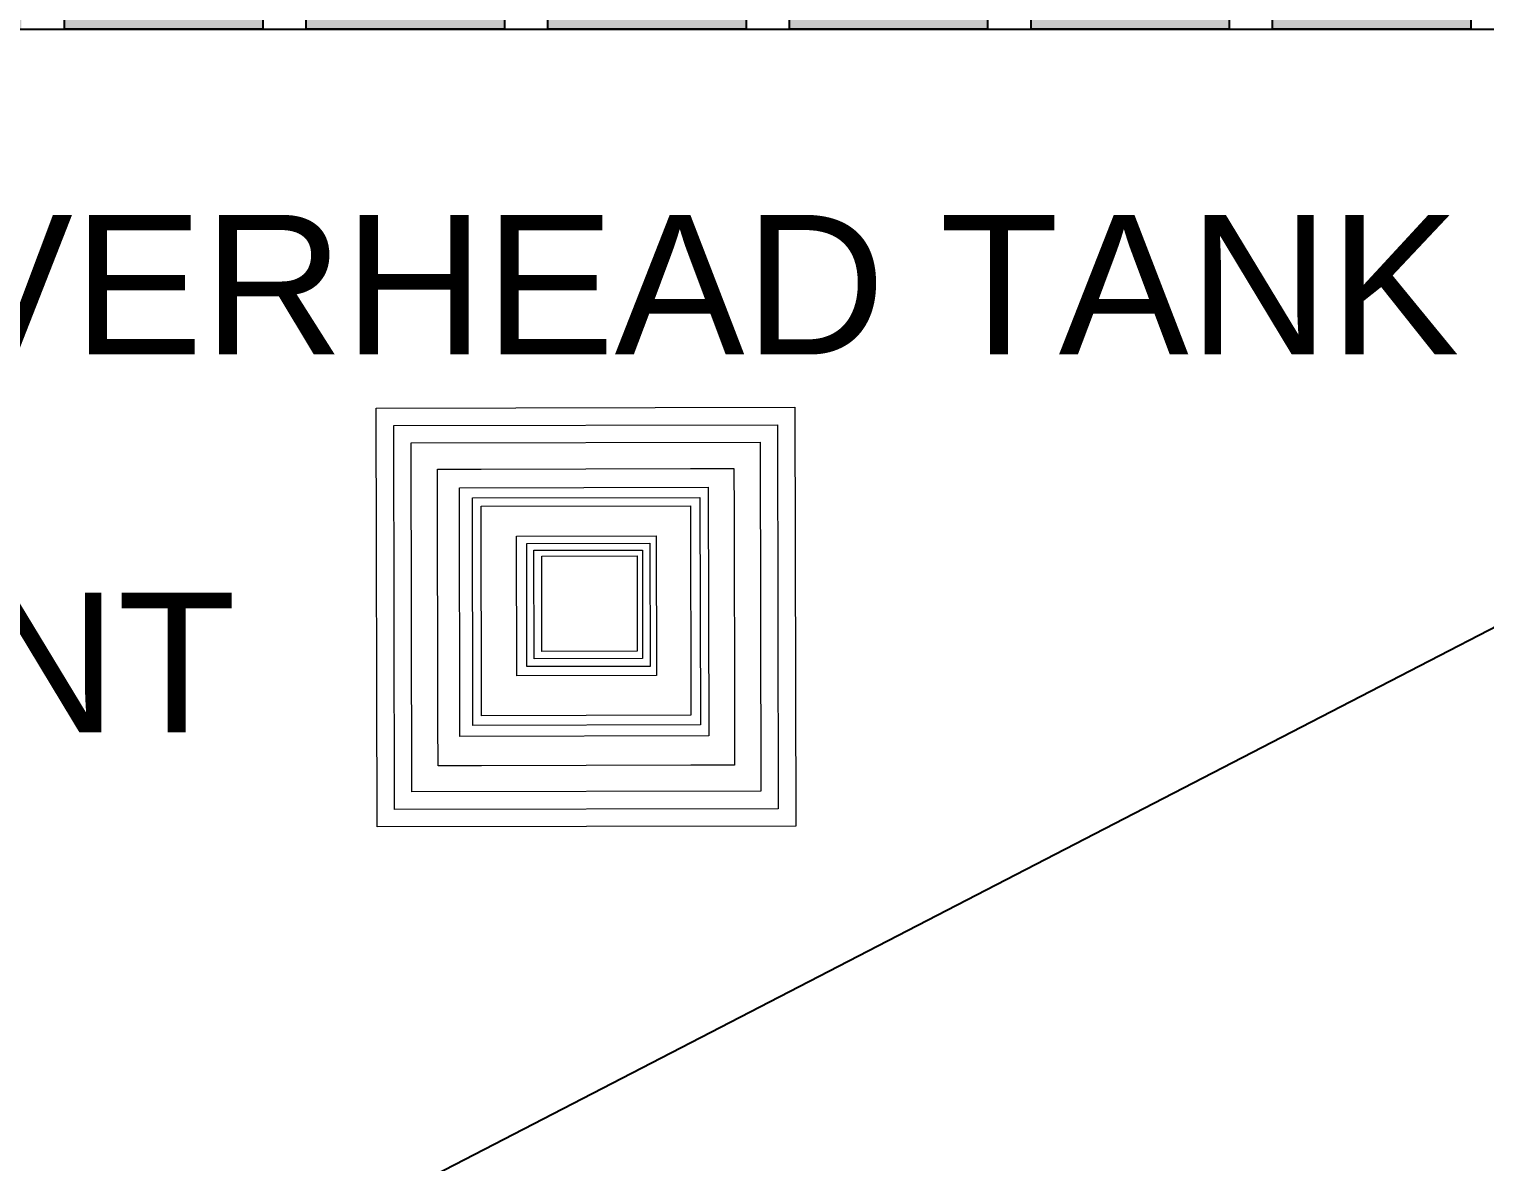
# Model space of a CAD drawing. Header units: metres. Extents: x 368 to 3789, y -155 to 1148.
# Drawn here: x 2196.9 to 2264, y 578.8 to 631.1 of the extents above; entities that cross this region are included whole.
import ezdxf

# ---------------------------------------------------------------- set-up
doc = ezdxf.new("R2010")
doc.units = ezdxf.units.M
doc.layers.add('General', color=7, linetype='Continuous')
doc.styles.get("Standard").update_dxf_attribs({"font": 'arial.ttf'})

msp = doc.modelspace()

# ---------------------------------------------------------------- hatches: boundary and pattern name
at = {"true_color": 0x98609e}
h = msp.add_hatch(color=215, dxfattribs=at)
h.dxf.hatch_style = 1
h.paths.add_polyline_path([(2151.993, 643.246), (2142.853, 643.246), (2142.853, 631.056), (2151.993, 631.056)])
h.paths.add_polyline_path([(2163.133, 643.246), (2153.993, 643.246), (2153.993, 631.056), (2163.133, 631.056)])
h.paths.add_polyline_path([(2174.273, 643.246), (2165.133, 643.246), (2165.133, 631.056), (2174.273, 631.056)])
h.paths.add_polyline_path([(2185.413, 643.246), (2176.273, 643.246), (2176.273, 631.056), (2185.413, 631.056)])
h.paths.add_polyline_path([(2196.553, 643.246), (2187.413, 643.246), (2187.413, 631.056), (2196.553, 631.056)])
h.paths.add_polyline_path([(2207.693, 643.246), (2198.553, 643.246), (2198.553, 631.056), (2207.693, 631.056)])
h.paths.add_polyline_path([(2218.833, 643.246), (2209.693, 643.246), (2209.693, 631.056), (2218.833, 631.056)])
h.paths.add_polyline_path([(2229.973, 643.246), (2220.833, 643.246), (2220.833, 631.056), (2229.973, 631.056)])
h.paths.add_polyline_path([(2241.113, 643.246), (2231.973, 643.246), (2231.973, 631.056), (2241.113, 631.056)])
h.paths.add_polyline_path([(2252.253, 643.246), (2243.113, 643.246), (2243.113, 631.056), (2252.253, 631.056)])
h.paths.add_polyline_path([(2263.393, 643.246), (2254.253, 643.246), (2254.253, 631.056), (2263.393, 631.056)])
h.paths.add_polyline_path([(2274.533, 643.246), (2265.393, 643.246), (2265.393, 631.056), (2274.533, 631.056)])
h.paths.add_polyline_path([(2285.673, 643.246), (2276.533, 643.246), (2276.533, 631.056), (2285.673, 631.056)])
h.paths.add_polyline_path([(2296.813, 643.246), (2287.673, 643.246), (2287.673, 631.056), (2296.813, 631.056)])
h.paths.add_polyline_path([(2307.953, 643.246), (2298.813, 643.246), (2298.813, 631.056), (2307.953, 631.056)])
h.paths.add_polyline_path([(2299.891, 659.976), (2295.78, 659.976), (2295.78, 647.786), (2304.92, 647.786), (2304.92, 651.926)])
h.paths.add_polyline_path([(2293.78, 659.976), (2284.64, 659.976), (2284.64, 647.786), (2293.78, 647.786)])
h.paths.add_polyline_path([(2282.64, 659.976), (2273.5, 659.976), (2273.5, 647.786), (2282.64, 647.786)])
h.paths.add_polyline_path([(2271.5, 659.976), (2262.36, 659.976), (2262.36, 647.786), (2271.5, 647.786)])
h.paths.add_polyline_path([(2260.36, 659.976), (2251.22, 659.976), (2251.22, 647.786), (2260.36, 647.786)])
h.paths.add_polyline_path([(2249.22, 659.976), (2240.08, 659.976), (2240.08, 647.786), (2249.22, 647.786)])
h.paths.add_polyline_path([(2238.08, 659.976), (2228.94, 659.976), (2228.94, 647.786), (2238.08, 647.786)])
h.paths.add_polyline_path([(2226.94, 659.976), (2217.8, 659.976), (2217.8, 647.786), (2226.94, 647.786)])
h.paths.add_polyline_path([(2215.8, 659.976), (2206.66, 659.976), (2206.66, 647.786), (2215.8, 647.786)])
h.paths.add_polyline_path([(2204.66, 659.976), (2195.52, 659.976), (2195.52, 647.786), (2204.66, 647.786)])
h.paths.add_polyline_path([(2193.52, 659.976), (2184.38, 659.976), (2184.38, 647.786), (2193.52, 647.786)])
h.paths.add_polyline_path([(2182.38, 659.976), (2173.24, 659.976), (2173.24, 647.786), (2182.38, 647.786)])
h.paths.add_polyline_path([(2171.24, 659.976), (2162.1, 659.976), (2162.1, 647.786), (2171.24, 647.786)])
h.paths.add_polyline_path([(2188.931, 676.706), (2179.791, 676.706), (2179.791, 664.516), (2188.931, 664.516)])
h.paths.add_polyline_path([(2200.071, 676.706), (2190.931, 676.706), (2190.931, 664.516), (2200.071, 664.516)])
h.paths.add_polyline_path([(2211.211, 673.362, -0.022206), (2204.833, 676.706), (2202.071, 676.706), (2202.071, 664.516), (2211.211, 664.516)])
h.paths.add_polyline_path([(2144.651, 633.55), (2151.319, 633.55), (2151.319, 639.575), (2144.651, 639.575)], flags=24)
h.paths.add_polyline_path([(2156.172, 633.775), (2162.841, 633.775), (2162.841, 639.8), (2156.172, 639.8)], flags=24)
h.paths.add_polyline_path([(2167.217, 633.866), (2173.92, 633.866), (2173.92, 639.997), (2167.217, 639.997)], flags=24)
h.paths.add_polyline_path([(2177.979, 633.583), (2184.639, 633.583), (2184.639, 639.583), (2177.979, 639.583)], flags=24)
h.paths.add_polyline_path([(2189.497, 633.564), (2196.164, 633.564), (2196.164, 639.584), (2189.497, 639.584)], flags=24)
h.paths.add_polyline_path([(2200.49, 633.201), (2205.64, 633.201), (2205.64, 639.328), (2200.49, 639.328)], flags=24)
h.paths.add_polyline_path([(2211.955, 633.238), (2217.037, 633.238), (2217.037, 639.161), (2211.955, 639.161)], flags=24)
h.paths.add_polyline_path([(2223.205, 632.96), (2228.355, 632.96), (2228.355, 639.087), (2223.205, 639.087)], flags=24)
h.paths.add_polyline_path([(2233.255, 632.775), (2238.405, 632.775), (2238.405, 638.902), (2233.255, 638.902)], flags=24)
h.paths.add_polyline_path([(2243.245, 632.92), (2251.503, 632.92), (2251.503, 639.047), (2243.245, 639.047)], flags=24)
h.paths.add_polyline_path([(2254.804, 632.683), (2263.027, 632.683), (2263.027, 638.707), (2254.804, 638.707)], flags=24)
h.paths.add_polyline_path([(2265.169, 632.736), (2273.393, 632.736), (2273.393, 638.761), (2265.169, 638.761)], flags=9)
h.paths.add_polyline_path([(2276.28, 632.478), (2284.54, 632.478), (2284.54, 638.609), (2276.28, 638.609)], flags=9)
h.paths.add_polyline_path([(2287.984, 632.539), (2296.208, 632.539), (2296.208, 638.563), (2287.984, 638.563)], flags=24)
h.paths.add_polyline_path([(2298.455, 632.39), (2306.713, 632.39), (2306.713, 638.517), (2298.455, 638.517)], flags=9)
h.paths.add_polyline_path([(2295.893, 650.002), (2304.151, 650.002), (2304.151, 656.128), (2295.893, 656.128)], flags=24)
h.paths.add_polyline_path([(2285.32, 649.808), (2293.543, 649.808), (2293.543, 655.832), (2285.32, 655.832)], flags=24)
h.paths.add_polyline_path([(2273.991, 649.471), (2282.249, 649.471), (2282.249, 655.598), (2273.991, 655.598)], flags=24)
h.paths.add_polyline_path([(2262.658, 649.246), (2270.916, 649.246), (2270.916, 655.373), (2262.658, 655.373)], flags=24)
h.paths.add_polyline_path([(2253.301, 649.171), (2261.558, 649.171), (2261.558, 655.298), (2253.301, 655.298)], flags=9)
h.paths.add_polyline_path([(2241.139, 650.236), (2249.363, 650.236), (2249.363, 656.26), (2241.139, 656.26)], flags=9)
h.paths.add_polyline_path([(2229.822, 650.304), (2238.046, 650.304), (2238.046, 656.328), (2229.822, 656.328)], flags=24)
h.paths.add_polyline_path([(2218.49, 649.89), (2226.749, 649.89), (2226.749, 656.021), (2218.49, 656.021)], flags=24)
h.paths.add_polyline_path([(2207.503, 650.006), (2215.726, 650.006), (2215.726, 656.03), (2207.503, 656.03)], flags=24)
h.paths.add_polyline_path([(2196.398, 649.952), (2204.656, 649.952), (2204.656, 656.079), (2196.398, 656.079)], flags=24)
h.paths.add_polyline_path([(2185.072, 649.831), (2193.33, 649.831), (2193.33, 655.958), (2185.072, 655.958)], flags=24)
h.paths.add_polyline_path([(2173.954, 649.875), (2182.178, 649.875), (2182.178, 655.9), (2173.954, 655.9)], flags=24)
h.paths.add_polyline_path([(2162.993, 649.693), (2171.251, 649.693), (2171.251, 655.82), (2162.993, 655.82)], flags=9)
h.paths.add_polyline_path([(2181.828, 667.284), (2190.086, 667.284), (2190.086, 673.411), (2181.828, 673.411)], flags=9)
h.paths.add_polyline_path([(2192.773, 667.399), (2201.032, 667.399), (2201.032, 673.53), (2192.773, 673.53)], flags=9)
h.paths.add_polyline_path([(2203.482, 667.516), (2211.742, 667.516), (2211.742, 673.647), (2203.482, 673.647)], flags=9)

# ---------------------------------------------------------------- linework, layer by layer
for p, q in [((2127.747, 631.056), (2317.958, 631.056)), ((2164.655, 551.903), (2268.077, 605.363))]:
    msp.add_line(p, q)
for points in [[(2198.553, 643.246), (2207.693, 643.246), (2207.693, 631.056), (2198.553, 631.056)], [(2209.693, 643.246), (2218.833, 643.246), (2218.833, 631.056), (2209.693, 631.056)], [(2220.833, 643.246), (2229.973, 643.246), (2229.973, 631.056), (2220.833, 631.056)], [(2231.973, 643.246), (2241.113, 643.246), (2241.113, 631.056), (2231.973, 631.056)], [(2243.113, 643.246), (2252.253, 643.246), (2252.253, 631.056), (2243.113, 631.056)], [(2254.253, 643.246), (2263.393, 643.246), (2263.393, 631.056), (2254.253, 631.056)]]:
    msp.add_lwpolyline(points, close=True)
at = {"color": 140, "lineweight": 18}
msp.add_lwpolyline([(2229.445, 597.127), (2227.434, 597.123), (2217.782, 597.104), (2215.771, 597.1), (2215.767, 599.111), (2215.744, 610.775), (2217.755, 610.779), (2227.407, 610.798), (2229.418, 610.802), (2229.422, 608.791), (2229.441, 599.138)], close=True, dxfattribs=at)
at = {"layer": 'General', "color": 140, "lineweight": 18}
for points in [[(2212.961, 594.28), (2212.923, 613.585), (2232.228, 613.623), (2232.266, 594.318)], [(2213.764, 595.085), (2213.729, 612.782), (2231.425, 612.817), (2231.46, 595.12)], [(2214.567, 595.891), (2214.535, 611.979), (2230.623, 612.011), (2230.654, 595.923)], [(2216.784, 598.452), (2216.762, 609.919), (2228.229, 609.941), (2228.251, 598.474)], [(2217.379, 598.961), (2217.358, 609.448), (2227.846, 609.469), (2227.866, 598.981)], [(2217.778, 599.407), (2217.759, 609.06), (2227.411, 609.079), (2227.43, 599.426)], [(2219.406, 601.247), (2219.393, 607.682), (2225.828, 607.695), (2225.841, 601.26)], [(2219.872, 601.672), (2219.86, 607.345), (2225.534, 607.357), (2225.546, 601.683)], [(2220.204, 602.035), (2220.194, 607.034), (2225.193, 607.044), (2225.203, 602.045)], [(2220.563, 602.373), (2220.554, 606.765), (2224.947, 606.774), (2224.956, 602.381)]]:
    msp.add_lwpolyline(points, close=True, dxfattribs=at)

# ---------------------------------------------------------------- texts
for s, p in [('OVERHEAD TANK', (2185.952, 616.06, 1360.466)), ('WATER TREATMENT ', (2116.588, 598.637, 1360.466))]:
    msp.add_text(s, height=6.43507).set_placement(p)

doc.saveas('drawing.dxf')
